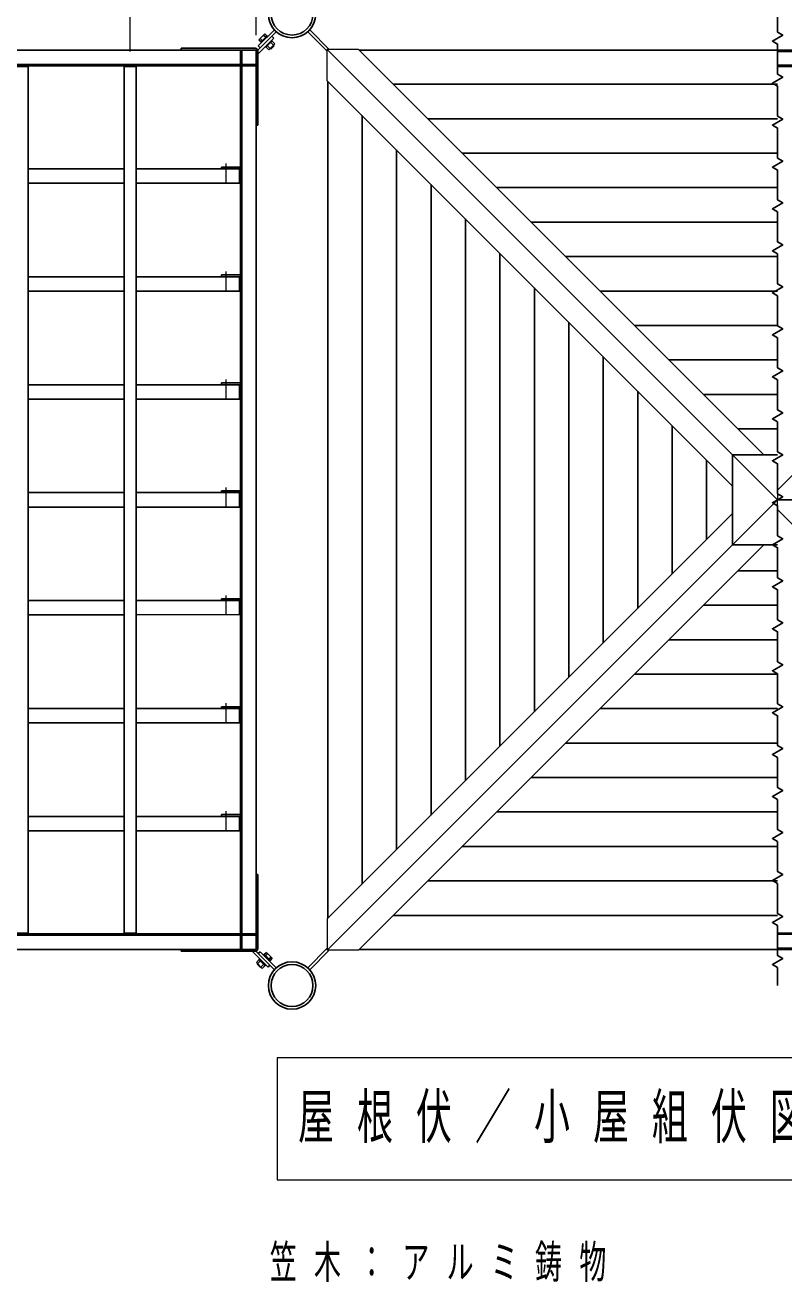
# Model space of a CAD drawing. Units: millimetres on the paper, scale 1:50. Extents: x -365 to 10, y -38 to 257.
# Drawn here: x -281.5 to -230.9, y 127.5 to 211.4 of the extents above; entities that cross this region are included whole.
import ezdxf

# ---------------------------------------------------------------- set-up
doc = ezdxf.new("R2010")
doc.units = ezdxf.units.MM
doc.linetypes.add('USER1', pattern=[4.5, 2.5, -2])
doc.linetypes.add('USER2', pattern=[6, 3, -1, 1, -1])
doc.layers.add('LY_1', color=7, linetype='Continuous', lineweight=25)
doc.styles.add('ＭＳ ゴシック', font='')
doc.styles.get('ＭＳ ゴシック').set_extended_font_data('MS Gothic')

msp = doc.modelspace()

# ---------------------------------------------------------------- linework, layer by layer
at = {"layer": 'LY_1', "lineweight": 13}
for p, q in [((-266.091, 210.714), (-266.091, 233.114)), ((-274.491, 209.614), (-274.491, 223.114)), ((-266.091, 210.714), (-266.091, 223.114)), ((-231.291, 180.35), (-231.291, 179.714)), ((-231.291, 179.077), (-231.291, 179.714)), ((-264.691, 142.481), (-264.691, 134.348)), ((-197.891, 142.481), (-264.691, 142.481)), ((-264.691, 134.348), (-197.891, 134.348))]:
    msp.add_line(p, q, dxfattribs=at)
at = {"layer": 'LY_1'}
for p, q in [((-264.743, 210.935), (-265.971, 209.706)), ((-264.91, 210.513), (-265.971, 209.452)), ((-264.87, 211.062), (-265.942, 209.989)), ((-265.903, 210.402), (-265.507, 210.798)), ((-265.676, 210.346), (-265.818, 210.487)), ((-265.775, 210.247), (-265.351, 210.671)), ((-265.45, 210.572), (-265.592, 210.713)), ((-265.365, 210.657), (-265.507, 210.798)), ((-265.306, 210.626), (-265.351, 210.671)), ((-265.037, 210.64), (-264.91, 210.513)), ((-262.639, 210.935), (-261.338, 209.633)), ((-262.512, 211.062), (-261.21, 209.76)), ((-268.691, 209.714), (-323.491, 209.714)), ((-271.091, 209.714), (-271.091, 209.834)), ((-271.091, 209.834), (-266.151, 209.834)), ((-271.091, 209.714), (-266.091, 209.714)), ((-266.091, 204.714), (-266.091, 209.714)), ((-265.971, 204.714), (-265.971, 209.654)), ((-265.942, 209.989), (-265.815, 209.862)), ((-265.761, 210.261), (-265.903, 210.402)), ((-265.73, 210.202), (-265.775, 210.247)), ((-265.476, 209.947), (-265.43, 209.902)), ((-265.43, 209.902), (-265.006, 210.326)), ((-265.416, 209.916), (-265.232, 209.732)), ((-265.331, 210.001), (-265.111, 209.78)), ((-265.232, 209.732), (-264.836, 210.128)), ((-265.111, 209.78), (-264.884, 210.006)), ((-265.105, 210.227), (-264.884, 210.006)), ((-265.051, 210.371), (-265.006, 210.326)), ((-265.02, 210.312), (-264.836, 210.128)), ((-266.091, 152.314), (-266.091, 207.114)), ((-265.971, 204.714), (-266.091, 204.714)), ((-222.791, 188.85), (-231.291, 180.35)), ((-201.391, 179.714), (-231.291, 179.714)), ((-201.391, 179.714), (-231.291, 179.714)), ((-201.391, 179.714), (-231.291, 179.714)), ((-201.391, 179.714), (-231.291, 179.714)), ((-222.791, 170.577), (-231.291, 179.077)), ((-266.091, 154.714), (-265.971, 154.714)), ((-266.091, 154.714), (-266.091, 149.714)), ((-265.971, 154.714), (-265.971, 149.774)), ((-326.091, 149.714), (-268.691, 149.714)), ((-271.091, 149.594), (-271.091, 149.714)), ((-271.091, 149.714), (-266.091, 149.714)), ((-271.091, 149.594), (-266.151, 149.594)), ((-265.292, 148.533), (-266.353, 149.594)), ((-264.87, 148.365), (-266.098, 149.594)), ((-265.815, 149.565), (-265.942, 149.438)), ((-264.743, 148.493), (-265.815, 149.565)), ((-265.603, 149.353), (-265.558, 149.398)), ((-265.558, 149.398), (-265.133, 148.974)), ((-265.543, 149.384), (-265.402, 149.526)), ((-265.459, 149.299), (-265.317, 149.441)), ((-265.402, 149.526), (-265.006, 149.13)), ((-262.639, 148.493), (-261.338, 149.794)), ((-262.512, 148.365), (-261.21, 149.667)), ((-265.889, 149.039), (-266.072, 148.855)), ((-266.072, 148.855), (-265.676, 148.459)), ((-265.804, 148.954), (-266.024, 148.734)), ((-266.024, 148.734), (-265.798, 148.507)), ((-265.857, 149.098), (-265.903, 149.053)), ((-265.903, 149.053), (-265.478, 148.629)), ((-265.577, 148.728), (-265.798, 148.507)), ((-265.493, 148.643), (-265.676, 148.459)), ((-265.433, 148.674), (-265.478, 148.629)), ((-265.164, 148.66), (-265.292, 148.533)), ((-265.232, 149.073), (-265.091, 149.214)), ((-265.179, 148.929), (-265.133, 148.974)), ((-265.147, 148.988), (-265.006, 149.13))]:
    msp.add_line(p, q, dxfattribs=at)
at = {"layer": 'LY_1', "color": 140, "lineweight": 50}
for p, q in [((-267.091, 149.714), (-267.091, 209.714)), ((-266.091, 208.714), (-326.091, 208.714)), ((-326.091, 150.714), (-266.091, 150.714))]:
    msp.add_line(p, q, dxfattribs=at)
at = {"layer": 'LY_1', "color": 131, "lineweight": 13}
for p, q in [((-261.338, 207.674), (-261.338, 209.76)), ((-261.338, 207.674), (-261.338, 209.76)), ((-259.252, 209.76), (-261.338, 209.76)), ((-261.338, 151.753), (-261.338, 149.667)), ((-259.252, 149.667), (-261.338, 149.667)), ((-259.252, 149.667), (-261.338, 149.667))]:
    msp.add_line(p, q, dxfattribs=at)
at = {"layer": 'LY_1', "color": 131}
for p, q in [((-234.291, 182.714), (-261.338, 209.76)), ((-234.291, 182.714), (-261.338, 209.76)), ((-234.291, 182.714), (-261.338, 209.76)), ((-232.205, 182.714), (-259.252, 209.76)), ((-234.291, 180.628), (-261.338, 207.674)), ((-234.291, 180.628), (-261.338, 207.674)), ((-234.291, 178.8), (-261.338, 151.753)), ((-234.291, 176.714), (-261.338, 149.667)), ((-234.291, 176.714), (-261.338, 149.667)), ((-234.291, 176.714), (-261.338, 149.667)), ((-232.205, 176.714), (-259.252, 149.667)), ((-232.205, 176.714), (-259.252, 149.667))]:
    msp.add_line(p, q, dxfattribs=at)
at = {"layer": 'LY_1', "color": 4}
for p, q in [((-231.291, 209.714), (-259.205, 209.714)), ((-231.291, 209.714), (-202.391, 209.714)), ((-261.291, 179.714), (-261.291, 207.628)), ((-261.291, 179.714), (-261.291, 207.628)), ((-261.291, 179.714), (-261.291, 151.8)), ((-231.291, 149.714), (-259.205, 149.714)), ((-231.291, 149.714), (-259.205, 149.714)), ((-231.291, 149.714), (-202.391, 149.714))]:
    msp.add_line(p, q, dxfattribs=at)
at = {"layer": 'LY_1', "color": 40}
for p, q in [((-231.291, 209.614), (-201.391, 209.614)), ((-281.291, 208.614), (-282.091, 208.614)), ((-281.291, 150.814), (-281.291, 208.614)), ((-274.891, 150.814), (-274.891, 208.614)), ((-274.091, 208.614), (-274.891, 208.614)), ((-274.091, 150.814), (-274.091, 208.614)), ((-231.291, 208.694), (-202.311, 208.694)), ((-231.291, 208.614), (-202.391, 208.614)), ((-281.291, 201.794), (-274.891, 201.794)), ((-274.091, 201.794), (-267.191, 201.794)), ((-268.391, 201.914), (-268.391, 201.794)), ((-267.091, 201.914), (-268.391, 201.914)), ((-267.191, 201.794), (-267.191, 200.834)), ((-281.291, 200.834), (-274.891, 200.834)), ((-274.091, 200.834), (-267.191, 200.834)), ((-281.291, 194.594), (-274.891, 194.594)), ((-274.091, 194.594), (-267.191, 194.594)), ((-268.391, 194.714), (-268.391, 194.594)), ((-267.091, 194.714), (-268.391, 194.714)), ((-267.191, 194.594), (-267.191, 193.634)), ((-281.291, 193.634), (-274.891, 193.634)), ((-274.091, 193.634), (-267.191, 193.634)), ((-281.291, 187.394), (-274.891, 187.394)), ((-274.091, 187.394), (-267.191, 187.394)), ((-268.391, 187.514), (-268.391, 187.394)), ((-267.091, 187.514), (-268.391, 187.514)), ((-267.191, 187.394), (-267.191, 186.434)), ((-281.291, 186.434), (-274.891, 186.434)), ((-274.091, 186.434), (-267.191, 186.434)), ((-268.391, 180.314), (-268.391, 180.194)), ((-267.091, 180.314), (-268.391, 180.314)), ((-281.291, 180.194), (-274.891, 180.194)), ((-274.091, 180.194), (-267.191, 180.194)), ((-267.191, 180.194), (-267.191, 179.714)), ((-267.191, 179.234), (-267.191, 179.714)), ((-281.291, 179.234), (-274.891, 179.234)), ((-274.091, 179.234), (-267.191, 179.234)), ((-281.291, 172.994), (-274.891, 172.994)), ((-274.091, 172.994), (-267.191, 172.994)), ((-268.391, 173.114), (-268.391, 172.994)), ((-267.091, 173.114), (-268.391, 173.114)), ((-267.191, 172.074), (-267.191, 172.994)), ((-281.291, 172.034), (-274.891, 172.034)), ((-274.091, 172.034), (-267.191, 172.074)), ((-281.291, 165.794), (-274.891, 165.794)), ((-274.091, 165.794), (-267.191, 165.794)), ((-268.391, 165.914), (-268.391, 165.794)), ((-267.091, 165.914), (-268.391, 165.914)), ((-267.191, 164.834), (-267.191, 165.794)), ((-281.291, 164.834), (-274.891, 164.834)), ((-274.091, 164.834), (-267.191, 164.834)), ((-281.291, 158.594), (-274.891, 158.594)), ((-274.091, 158.594), (-267.191, 158.594)), ((-268.391, 158.714), (-268.391, 158.594)), ((-267.091, 158.714), (-268.391, 158.714)), ((-267.191, 157.634), (-267.191, 158.594)), ((-281.291, 157.634), (-274.891, 157.634)), ((-274.091, 157.634), (-267.191, 157.634)), ((-281.291, 150.814), (-282.091, 150.814)), ((-274.091, 150.814), (-274.891, 150.814)), ((-231.291, 150.814), (-202.391, 150.814)), ((-231.291, 150.734), (-202.311, 150.734)), ((-231.291, 149.814), (-201.391, 149.814))]:
    msp.add_line(p, q, dxfattribs=at)
at = {"layer": 'LY_1', "color": 4, "linetype": 'USER1', "lineweight": 13}
for p, q in [((-202.391, 208.714), (-231.291, 208.714)), ((-202.391, 150.714), (-231.291, 150.714))]:
    msp.add_line(p, q, dxfattribs=at)
at = {"layer": 'LY_1', "color": 12}
for p, q in [((-231.291, 207.434), (-256.925, 207.434)), ((-259.011, 179.714), (-259.011, 205.348)), ((-259.011, 179.714), (-259.011, 205.348)), ((-231.291, 205.135), (-254.627, 205.135)), ((-256.713, 179.714), (-256.713, 203.049)), ((-256.713, 179.714), (-256.713, 203.049)), ((-231.291, 202.837), (-252.328, 202.837)), ((-254.414, 179.714), (-254.414, 200.751)), ((-254.414, 179.714), (-254.414, 200.751)), ((-231.291, 200.538), (-250.029, 200.538)), ((-252.115, 179.714), (-252.115, 198.452)), ((-252.115, 179.714), (-252.115, 198.452)), ((-231.291, 198.239), (-247.73, 198.239)), ((-249.816, 179.714), (-249.816, 196.153)), ((-249.816, 179.714), (-249.816, 196.153)), ((-231.291, 195.94), (-245.431, 195.94)), ((-247.517, 179.714), (-247.517, 193.854)), ((-247.517, 179.714), (-247.517, 193.854)), ((-231.291, 193.641), (-243.133, 193.641)), ((-245.219, 179.714), (-245.219, 191.556)), ((-245.219, 179.714), (-245.219, 191.556)), ((-231.291, 191.343), (-240.834, 191.343)), ((-242.92, 179.714), (-242.92, 189.257)), ((-242.92, 179.714), (-242.92, 189.257)), ((-231.291, 189.044), (-238.535, 189.044)), ((-240.621, 179.714), (-240.621, 186.958)), ((-240.621, 179.714), (-240.621, 186.958)), ((-231.291, 186.745), (-236.236, 186.745)), ((-238.322, 179.714), (-238.322, 184.659)), ((-238.322, 179.714), (-238.322, 184.659)), ((-231.291, 184.446), (-233.938, 184.446)), ((-236.024, 179.714), (-236.024, 182.36)), ((-236.024, 179.714), (-236.024, 182.36)), ((-259.011, 179.714), (-259.011, 154.079)), ((-256.713, 179.714), (-256.713, 156.378)), ((-254.414, 179.714), (-254.414, 158.677)), ((-252.115, 179.714), (-252.115, 160.975)), ((-249.816, 179.714), (-249.816, 163.274)), ((-247.517, 179.714), (-247.517, 165.573)), ((-245.219, 179.714), (-245.219, 167.872)), ((-242.92, 179.714), (-242.92, 170.17)), ((-240.621, 179.714), (-240.621, 172.469)), ((-238.322, 179.714), (-238.322, 174.768)), ((-236.024, 179.714), (-236.024, 177.067)), ((-231.291, 174.981), (-233.938, 174.981)), ((-231.291, 174.981), (-233.938, 174.981)), ((-231.291, 172.682), (-236.236, 172.682)), ((-231.291, 172.682), (-236.236, 172.682)), ((-231.291, 170.383), (-238.535, 170.383)), ((-231.291, 170.383), (-238.535, 170.383)), ((-231.291, 168.084), (-240.834, 168.084)), ((-231.291, 168.084), (-240.834, 168.084)), ((-231.291, 165.786), (-243.133, 165.786)), ((-231.291, 165.786), (-243.133, 165.786)), ((-231.291, 163.487), (-245.431, 163.487)), ((-231.291, 163.487), (-245.431, 163.487)), ((-231.291, 161.188), (-247.73, 161.188)), ((-231.291, 161.188), (-247.73, 161.188)), ((-231.291, 158.889), (-250.029, 158.889)), ((-231.291, 158.889), (-250.029, 158.889)), ((-231.291, 156.591), (-252.328, 156.591)), ((-231.291, 156.591), (-252.328, 156.591)), ((-231.291, 154.292), (-254.627, 154.292)), ((-231.291, 154.292), (-254.627, 154.292)), ((-231.291, 151.993), (-256.925, 151.993)), ((-231.291, 151.993), (-256.925, 151.993))]:
    msp.add_line(p, q, dxfattribs=at)
at = {"layer": 'LY_1', "color": 40, "linetype": 'USER2', "lineweight": 13}
for p, q in [((-268.091, 200.834), (-268.091, 202.14)), ((-268.091, 193.634), (-268.091, 194.94)), ((-268.091, 186.434), (-268.091, 187.74)), ((-268.091, 179.234), (-268.091, 180.54)), ((-268.091, 172.034), (-268.091, 173.34)), ((-268.091, 164.834), (-268.091, 166.14)), ((-268.091, 157.634), (-268.091, 158.94))]:
    msp.add_line(p, q, dxfattribs=at)
at = {"layer": 'LY_1', "color": 2}
for p, q in [((-231.291, 179.714), (-234.291, 182.714)), ((-234.291, 182.714), (-234.291, 179.714)), ((-231.291, 179.714), (-234.291, 182.714)), ((-234.291, 182.714), (-234.291, 179.714)), ((-231.291, 179.714), (-234.291, 182.714)), ((-234.291, 182.714), (-231.291, 182.714)), ((-231.291, 179.714), (-234.291, 176.714)), ((-231.291, 179.714), (-234.291, 176.714)), ((-234.291, 176.714), (-234.291, 179.714)), ((-231.291, 179.714), (-234.291, 176.714)), ((-234.291, 176.714), (-231.291, 176.714)), ((-234.291, 176.714), (-231.291, 176.714))]:
    msp.add_line(p, q, dxfattribs=at)
at = {"layer": 'LY_1'}
msp.add_lwpolyline([(-231.291, 147.314), (-231.291, 148.514), (-231.637, 148.714), (-230.944, 149.114), (-231.291, 149.314), (-231.291, 151.314), (-231.637, 151.514), (-230.944, 151.914), (-231.291, 152.114), (-231.291, 154.114), (-231.637, 154.314), (-230.944, 154.714), (-231.291, 154.914), (-231.291, 156.914), (-231.637, 157.114), (-230.944, 157.514), (-231.291, 157.714), (-231.291, 159.714), (-231.637, 159.914), (-230.944, 160.314), (-231.291, 160.514), (-231.291, 162.514), (-231.637, 162.714), (-230.944, 163.114), (-231.291, 163.314), (-231.291, 165.314), (-231.637, 165.514), (-230.944, 165.914), (-231.291, 166.114), (-231.291, 168.114), (-231.637, 168.314), (-230.944, 168.714), (-231.291, 168.914), (-231.291, 170.914), (-231.637, 171.114), (-230.944, 171.514), (-231.291, 171.714), (-231.291, 173.714), (-231.637, 173.914), (-230.944, 174.314), (-231.291, 174.514), (-231.291, 176.514), (-231.637, 176.714), (-230.944, 177.114), (-231.291, 177.314), (-231.291, 179.314), (-231.637, 179.514), (-230.944, 179.914), (-231.291, 180.114), (-231.291, 182.114), (-231.637, 182.314), (-230.944, 182.714), (-231.291, 182.914), (-231.291, 184.914), (-231.637, 185.114), (-230.944, 185.514), (-231.291, 185.714), (-231.291, 187.714), (-231.637, 187.914), (-230.944, 188.314), (-231.291, 188.514), (-231.291, 190.514), (-231.637, 190.714), (-230.944, 191.114), (-231.291, 191.314), (-231.291, 193.314), (-231.637, 193.514), (-230.944, 193.914), (-231.291, 194.114), (-231.291, 196.114), (-231.637, 196.314), (-230.944, 196.714), (-231.291, 196.914), (-231.291, 198.914), (-231.637, 199.114), (-230.944, 199.514), (-231.291, 199.714), (-231.291, 201.714), (-231.637, 201.914), (-230.944, 202.314), (-231.291, 202.514), (-231.291, 204.514), (-231.637, 204.714), (-230.944, 205.114), (-231.291, 205.314), (-231.291, 207.314), (-231.637, 207.514), (-230.944, 207.914), (-231.291, 208.114), (-231.291, 210.114), (-231.637, 210.314), (-230.944, 210.714), (-231.291, 210.914), (-231.291, 212.114)], dxfattribs=at)
for centre, radius in [((-263.691, 212.114), 1.58), ((-263.691, 212.114), 1.58), ((-263.691, 212.114), 1.398), ((-263.691, 212.114), 1.398), ((-263.691, 147.314), 1.58), ((-263.691, 147.314), 1.58), ((-263.691, 147.314), 1.398), ((-263.691, 147.314), 1.398)]:
    msp.add_circle(centre, radius, dxfattribs=at)
for centre, start, end in [((-266.151, 209.654), 0, 90), ((-266.151, 149.774), 270, 0)]:
    msp.add_arc(centre, 0.18, start, end, dxfattribs=at)

# ---------------------------------------------------------------- texts
at = {"layer": 'LY_1', "attachment_point": 4, "style": 'ＭＳ ゴシック'}
for s, insert, char_height in [('\\T1.64;\\W0.6;屋根伏／小屋組伏図\u3000Ｓ＝１／５０', (-263.291, 138.414), 2.933), ('\\T1.64;\\W0.6;笠木：アルミ鋳物', (-265.178, 128.764), 2.199)]:
    msp.add_mtext(s, dxfattribs=dict(at, insert=insert, char_height=char_height))

doc.saveas('drawing.dxf')
